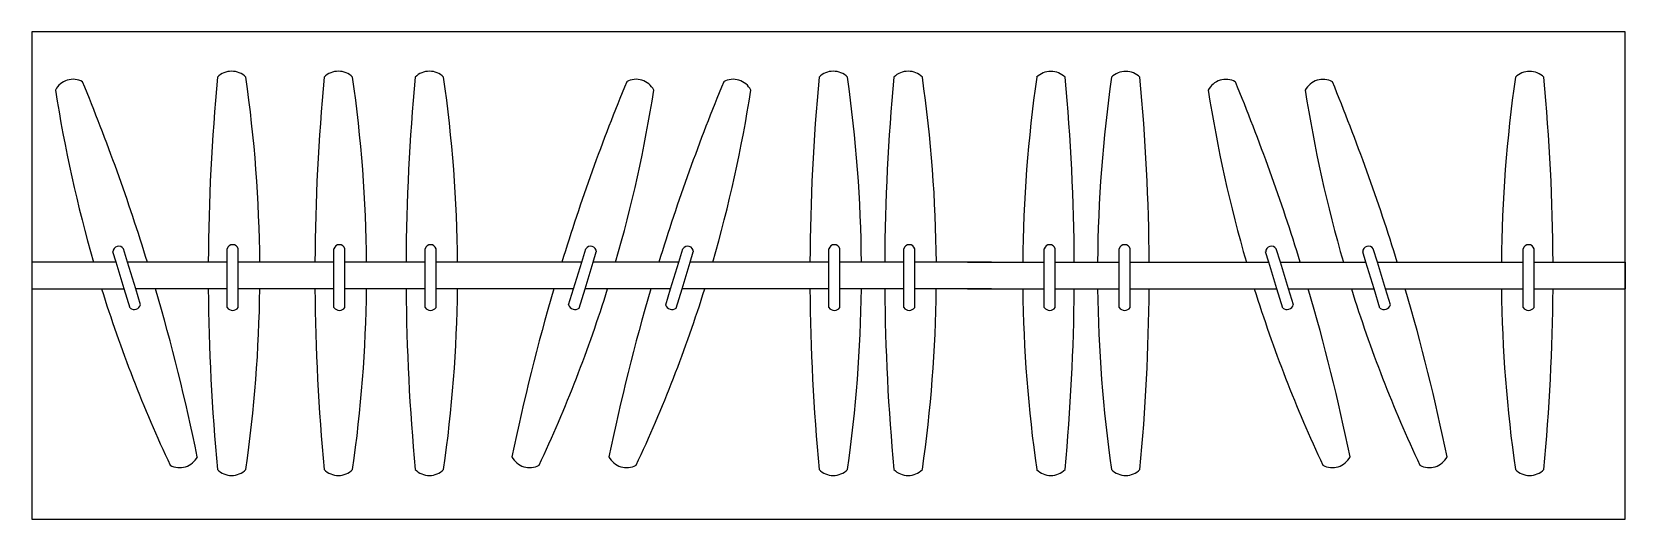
# Model space of a CAD drawing. Header units: centimetres. Extents: x 1537 to 1717, y 3313 to 3368.
import ezdxf

# ---------------------------------------------------------------- set-up
doc = ezdxf.new("R2010")
doc.units = ezdxf.units.CM

# ---------------------------------------------------------------- blocks, each defined once
blk = doc.blocks.new('A$C6F29238C')
for p, q in [((9.52, 24.08), (9.16, 25.23)), ((10.81, 24.08), (10.35, 25.59)), ((22.07, 24.08), (22.07, 25.58)), ((23.31, 24.08), (23.31, 25.58)), ((34.13, 24.08), (34.13, 25.58)), ((35.37, 24.08), (35.37, 25.58)), ((44.42, 24.08), (44.42, 25.58)), ((45.66, 24.08), (45.66, 25.58)), ((62.12, 24.08), (62.58, 25.59)), ((63.41, 24.08), (63.77, 25.23)), ((73.08, 24.08), (73.54, 25.59)), ((74.38, 24.08), (74.73, 25.23)), ((90.04, 24.08), (90.04, 25.58)), ((91.29, 24.08), (91.29, 25.58)), ((98.5, 24.08), (98.5, 25.58)), ((99.74, 21.08), (99.74, 25.58)), ((6.97, 24.08), (0, 24.08)), ((9.52, 24.08), (6.97, 24.08)), ((10.43, 21.08), (9.52, 24.08)), ((11.73, 21.08), (10.81, 24.08)), ((13.06, 24.08), (10.81, 24.08)), ((19.93, 24.08), (13.06, 24.08)), ((22.07, 24.08), (19.93, 24.08)), ((22.07, 21.08), (22.07, 24.08)), ((23.31, 21.08), (23.31, 24.08)), ((25.76, 24.08), (23.31, 24.08)), ((31.99, 24.08), (25.76, 24.08)), ((34.13, 24.08), (31.99, 24.08)), ((34.13, 21.08), (34.13, 24.08)), ((35.37, 21.08), (35.37, 24.08)), ((37.2, 24.08), (35.37, 24.08)), ((37.82, 24.08), (37.2, 24.08)), ((42.27, 24.08), (37.82, 24.08)), ((44.42, 24.08), (42.27, 24.08)), ((44.42, 21.08), (44.42, 24.08)), ((45.66, 21.08), (45.66, 24.08)), ((48.1, 24.08), (45.66, 24.08)), ((59.87, 24.08), (48.1, 24.08)), ((62.12, 24.08), (59.87, 24.08)), ((61.2, 21.08), (62.12, 24.08)), ((62.5, 21.08), (63.41, 24.08)), ((65.96, 24.08), (63.41, 24.08)), ((70.83, 24.08), (65.96, 24.08)), ((73.08, 24.08), (70.83, 24.08)), ((72.16, 21.08), (73.08, 24.08)), ((73.46, 21.08), (74.38, 24.08)), ((76.92, 24.08), (74.38, 24.08)), ((87.9, 24.08), (76.92, 24.08)), ((90.04, 24.08), (87.9, 24.08)), ((90.04, 21.08), (90.04, 24.08)), ((91.29, 21.08), (91.29, 24.08)), ((93.73, 24.08), (91.29, 24.08)), ((96.35, 24.08), (93.73, 24.08)), ((98.5, 24.08), (96.35, 24.08)), ((98.5, 21.08), (98.5, 24.08)), ((102.18, 24.08), (99.74, 24.08)), ((108.4, 24.08), (102.18, 24.08)), ((0, 21.08), (7.88, 21.08)), ((7.88, 21.08), (10.26, 21.08)), ((10.26, 21.08), (10.43, 21.08)), ((11.1, 18.9), (10.43, 21.08)), ((12.29, 19.27), (11.73, 21.08)), ((13.97, 21.08), (11.73, 21.08)), ((19.93, 21.08), (13.97, 21.08)), ((22.07, 21.08), (19.93, 21.08)), ((22.07, 18.96), (22.07, 21.08)), ((23.31, 18.96), (23.31, 21.08)), ((25.75, 21.08), (23.31, 21.08)), ((31.99, 21.08), (25.75, 21.08)), ((34.13, 21.08), (31.99, 21.08)), ((34.13, 18.96), (34.13, 21.08)), ((35.37, 18.96), (35.37, 21.08)), ((44.42, 21.08), (35.37, 21.08)), ((37.81, 21.08), (37.2, 21.08)), ((42.27, 21.08), (37.81, 21.08)), ((44.42, 21.08), (42.27, 21.08)), ((44.42, 18.96), (44.42, 21.08)), ((45.66, 18.96), (45.66, 21.08)), ((48.1, 21.08), (45.66, 21.08)), ((58.96, 21.08), (48.1, 21.08)), ((61.2, 21.08), (58.96, 21.08)), ((60.64, 19.27), (61.2, 21.08)), ((61.83, 18.9), (62.5, 21.08)), ((65.05, 21.08), (62.5, 21.08)), ((69.93, 21.08), (65.05, 21.08)), ((72.16, 21.08), (69.93, 21.08)), ((71.61, 19.27), (72.16, 21.08)), ((72.79, 18.9), (73.46, 21.08)), ((76.02, 21.08), (73.46, 21.08)), ((87.9, 21.08), (76.02, 21.08)), ((90.04, 21.08), (87.9, 21.08)), ((90.04, 18.96), (90.04, 21.08)), ((91.29, 18.96), (91.29, 21.08)), ((93.72, 21.08), (91.29, 21.08)), ((96.36, 21.08), (93.72, 21.08)), ((98.5, 21.08), (96.36, 21.08)), ((98.5, 18.96), (98.5, 21.08)), ((99.74, 18.96), (99.74, 21.08)), ((102.18, 21.08), (99.74, 21.08)), ((108.4, 21.08), (102.18, 21.08))]:
    blk.add_line(p, q)
for centre, radius, start, end in [((22.57, 43.38), 2.25, 44.5096, 135.4904), ((34.63, 43.38), 2.25, 44.5096, 135.4904), ((44.92, 43.38), 2.25, 44.5096, 135.4904), ((90.54, 43.38), 2.25, 44.5096, 135.4904), ((99, 43.38), 2.25, 44.5096, 135.4904), ((4.66, 42.47), 2.25, 61.5297, 152.5104), ((156.19, 67.34), 155.36, 188.827, 196.1712), ((-211.24, -45.13), 234.73, 17.1469, 22.4323), ((254.66, 22.81), 234.73, 174.5877, 179.6917), ((-129.6, 22.81), 155.36, 0.4658, 8.1931), ((266.71, 22.81), 234.73, 174.5877, 179.6917), ((-117.54, 22.81), 155.36, 0.4658, 8.1931), ((277, 22.81), 234.73, 174.5877, 179.6917), ((-107.26, 22.81), 155.36, 0.4658, 8.1931), ((284.17, -45.13), 234.73, 157.5677, 162.8531), ((-83.26, 67.34), 155.36, 343.8288, 351.173), ((68.27, 42.47), 2.25, 27.4896, 118.4703), ((295.13, -45.13), 234.73, 157.5677, 162.8531), ((-72.29, 67.34), 155.36, 343.8288, 351.173), ((79.23, 42.47), 2.25, 27.4896, 118.4703), ((322.63, 22.81), 234.73, 174.5877, 179.6917), ((-61.63, 22.81), 155.36, 0.4658, 8.1931), ((331.08, 22.81), 234.73, 174.5877, 179.6917), ((-53.17, 22.81), 155.36, 0.4658, 8.1931), ((9.81, 25.25), 0.643, 32.1071, 181.933), ((22.69, 25.41), 0.643, 15.087, 164.913), ((34.75, 25.41), 0.643, 15.087, 164.913), ((45.04, 25.41), 0.643, 15.087, 164.913), ((63.13, 25.25), 0.643, 358.067, 147.8929), ((74.09, 25.25), 0.643, 358.067, 147.8929), ((90.67, 25.41), 0.643, 15.087, 164.913), ((99.12, 25.41), 0.643, 15.087, 164.913), ((156.19, 67.34), 155.36, 197.3266, 205.2131), ((-211.24, -45.13), 234.73, 11.6078, 16.3821), ((254.66, 22.81), 234.73, 180.424, 185.4123), ((-129.6, 22.81), 155.36, 351.8069, 359.3595), ((266.71, 22.81), 234.73, 180.424, 185.4123), ((-117.54, 22.81), 155.36, 351.8069, 359.3595), ((277, 22.81), 234.73, 180.424, 185.4123), ((-107.26, 22.81), 155.36, 351.8069, 359.3595), ((284.17, -45.13), 234.73, 163.6179, 168.3922), ((-83.26, 67.34), 155.36, 334.7869, 342.6734), ((295.13, -45.13), 234.73, 163.6179, 168.3922), ((-72.29, 67.34), 155.36, 334.7869, 342.6734), ((322.63, 22.81), 234.73, 180.424, 185.4123), ((-61.63, 22.81), 155.36, 351.8069, 359.3595), ((331.08, 22.81), 234.73, 180.424, 185.4123), ((-53.17, 22.81), 155.36, 351.8069, 359.3595), ((11.57, 19.48), 0.748, 230.9975, 343.0426), ((22.69, 19.38), 0.748, 213.9774, 326.0226), ((34.75, 19.38), 0.748, 213.9774, 326.0226), ((45.04, 19.38), 0.748, 213.9774, 326.0226), ((61.36, 19.48), 0.748, 196.9574, 309.0025), ((72.32, 19.48), 0.748, 196.9574, 309.0025), ((90.67, 19.38), 0.748, 213.9774, 326.0226), ((99.12, 19.38), 0.748, 213.9774, 326.0226), ((16.7, 3.14), 2.25, 241.5297, 332.5104), ((56.23, 3.14), 2.25, 207.4896, 298.4703), ((67.19, 3.14), 2.25, 207.4896, 298.4703), ((22.57, 2.25), 2.25, 224.5096, 315.4904), ((34.63, 2.25), 2.25, 224.5096, 315.4904), ((44.92, 2.25), 2.25, 224.5096, 315.4904), ((90.54, 2.25), 2.25, 224.5096, 315.4904), ((99, 2.25), 2.25, 224.5096, 315.4904)]:
    blk.add_arc(centre, radius, start, end)

msp = doc.modelspace()

# ---------------------------------------------------------------- linework, layer by layer
for p, q in [((1651.52, 3342.19), (1651.52, 3343.69)), ((1652.76, 3342.19), (1652.76, 3343.69)), ((1659.98, 3342.19), (1659.98, 3343.69)), ((1661.22, 3342.19), (1661.22, 3343.69)), ((1676.89, 3342.19), (1676.53, 3343.35)), ((1678.19, 3342.19), (1677.72, 3343.71)), ((1687.85, 3342.19), (1687.5, 3343.35)), ((1689.15, 3342.19), (1688.68, 3343.71)), ((1705.61, 3342.19), (1705.61, 3343.69)), ((1706.85, 3342.19), (1706.85, 3343.69)), ((1537.14, 3342.19), (1537.14, 3339.19)), ((1642.86, 3342.19), (1649.08, 3342.19)), ((1649.08, 3342.19), (1651.52, 3342.19)), ((1651.52, 3339.19), (1651.52, 3342.19)), ((1652.76, 3342.19), (1654.91, 3342.19)), ((1652.76, 3339.19), (1652.76, 3342.19)), ((1654.91, 3342.19), (1657.54, 3342.19)), ((1657.54, 3342.19), (1659.98, 3342.19)), ((1659.98, 3339.19), (1659.98, 3342.19)), ((1661.22, 3342.19), (1663.37, 3342.19)), ((1661.22, 3339.19), (1661.22, 3342.19)), ((1663.37, 3342.19), (1674.35, 3342.19)), ((1674.35, 3342.19), (1676.89, 3342.19)), ((1677.81, 3339.19), (1676.89, 3342.19)), ((1678.19, 3342.19), (1680.43, 3342.19)), ((1679.1, 3339.19), (1678.19, 3342.19)), ((1680.43, 3342.19), (1685.31, 3342.19)), ((1685.31, 3342.19), (1687.85, 3342.19)), ((1688.77, 3339.19), (1687.85, 3342.19)), ((1689.15, 3342.19), (1691.4, 3342.19)), ((1690.07, 3339.19), (1689.15, 3342.19)), ((1691.4, 3342.19), (1703.17, 3342.19)), ((1703.17, 3342.19), (1705.61, 3342.19)), ((1705.61, 3339.19), (1705.61, 3342.19)), ((1706.85, 3342.19), (1709, 3342.19)), ((1706.85, 3339.19), (1706.85, 3342.19)), ((1709, 3342.19), (1717.14, 3342.19)), ((1717.14, 3342.19), (1717.14, 3339.19)), ((1642.86, 3339.19), (1649.09, 3339.19)), ((1649.09, 3339.19), (1651.52, 3339.19)), ((1651.52, 3337.08), (1651.52, 3339.19)), ((1652.76, 3339.19), (1654.91, 3339.19)), ((1652.76, 3337.08), (1652.76, 3339.19)), ((1654.91, 3339.19), (1657.54, 3339.19)), ((1657.54, 3339.19), (1659.98, 3339.19)), ((1659.98, 3337.08), (1659.98, 3339.19)), ((1661.22, 3339.19), (1663.36, 3339.19)), ((1661.22, 3337.08), (1661.22, 3339.19)), ((1663.36, 3339.19), (1675.25, 3339.19)), ((1675.25, 3339.19), (1677.81, 3339.19)), ((1678.47, 3337.02), (1677.81, 3339.19)), ((1679.66, 3337.38), (1679.1, 3339.19)), ((1679.1, 3339.19), (1681.34, 3339.19)), ((1681.34, 3339.19), (1686.21, 3339.19)), ((1686.21, 3339.19), (1688.77, 3339.19)), ((1689.43, 3337.02), (1688.77, 3339.19)), ((1690.07, 3339.19), (1692.3, 3339.19)), ((1690.62, 3337.38), (1690.07, 3339.19)), ((1692.3, 3339.19), (1703.17, 3339.19)), ((1703.17, 3339.19), (1705.61, 3339.19)), ((1705.61, 3337.08), (1705.61, 3339.19)), ((1706.85, 3339.19), (1708.99, 3339.19)), ((1706.85, 3337.08), (1706.85, 3339.19)), ((1708.99, 3339.19), (1717.14, 3339.19))]:
    msp.add_line(p, q)
msp.add_lwpolyline([(1537.14, 3313.19), (1717.14, 3313.19), (1717.14, 3368.19), (1537.14, 3368.19)], close=True)
for centre, radius, start, end in [((1804.44, 3340.93), 155.36, 171.8069, 179.5342), ((1652.26, 3361.49), 2.25, 44.5096, 135.4904), ((1420.18, 3340.93), 234.73, 0.3083, 5.4123), ((1812.89, 3340.93), 155.36, 171.8069, 179.5342), ((1660.72, 3361.49), 2.25, 44.5096, 135.4904), ((1428.64, 3340.93), 234.73, 0.3083, 5.4123), ((1672.03, 3360.58), 2.25, 61.5297, 152.5104), ((1456.14, 3272.99), 234.73, 17.1469, 22.4323), ((1683, 3360.58), 2.25, 61.5297, 152.5104), ((1467.1, 3272.99), 234.73, 17.1469, 22.4323), ((1858.52, 3340.93), 155.36, 171.8069, 179.5342), ((1706.35, 3361.49), 2.25, 44.5096, 135.4904), ((1474.27, 3340.93), 234.73, 0.3083, 5.4123), ((1823.56, 3385.46), 155.36, 188.827, 196.1712), ((1834.52, 3385.46), 155.36, 188.827, 196.1712), ((1652.14, 3343.53), 0.643, 15.087, 164.913), ((1660.6, 3343.53), 0.643, 15.087, 164.913), ((1677.18, 3343.37), 0.643, 32.1071, 181.933), ((1688.14, 3343.37), 0.643, 32.1071, 181.933), ((1706.23, 3343.53), 0.643, 15.087, 164.913), ((1804.44, 3340.93), 155.36, 180.6405, 188.1931), ((1420.18, 3340.93), 234.73, 354.5877, 359.576), ((1812.89, 3340.93), 155.36, 180.6405, 188.1931), ((1428.64, 3340.93), 234.73, 354.5877, 359.576), ((1823.56, 3385.46), 155.36, 197.3266, 205.2131), ((1456.14, 3272.99), 234.73, 11.6078, 16.3821), ((1834.52, 3385.46), 155.36, 197.3266, 205.2131), ((1467.1, 3272.99), 234.73, 11.6078, 16.3821), ((1858.52, 3340.93), 155.36, 180.6405, 188.1931), ((1474.27, 3340.93), 234.73, 354.5877, 359.576), ((1678.94, 3337.6), 0.748, 230.9975, 343.0426), ((1689.91, 3337.6), 0.748, 230.9975, 343.0426), ((1652.14, 3337.5), 0.748, 213.9774, 326.0226), ((1660.6, 3337.5), 0.748, 213.9774, 326.0226), ((1706.23, 3337.5), 0.748, 213.9774, 326.0226), ((1684.07, 3321.26), 2.25, 241.5297, 332.5104), ((1695.03, 3321.26), 2.25, 241.5297, 332.5104), ((1652.26, 3320.37), 2.25, 224.5096, 315.4904), ((1660.72, 3320.37), 2.25, 224.5096, 315.4904), ((1706.35, 3320.37), 2.25, 224.5096, 315.4904)]:
    msp.add_arc(centre, radius, start, end)

# ---------------------------------------------------------------- block references
msp.add_blockref('A$C6F29238C', (1537.14, 3318.12))

doc.saveas('drawing.dxf')
